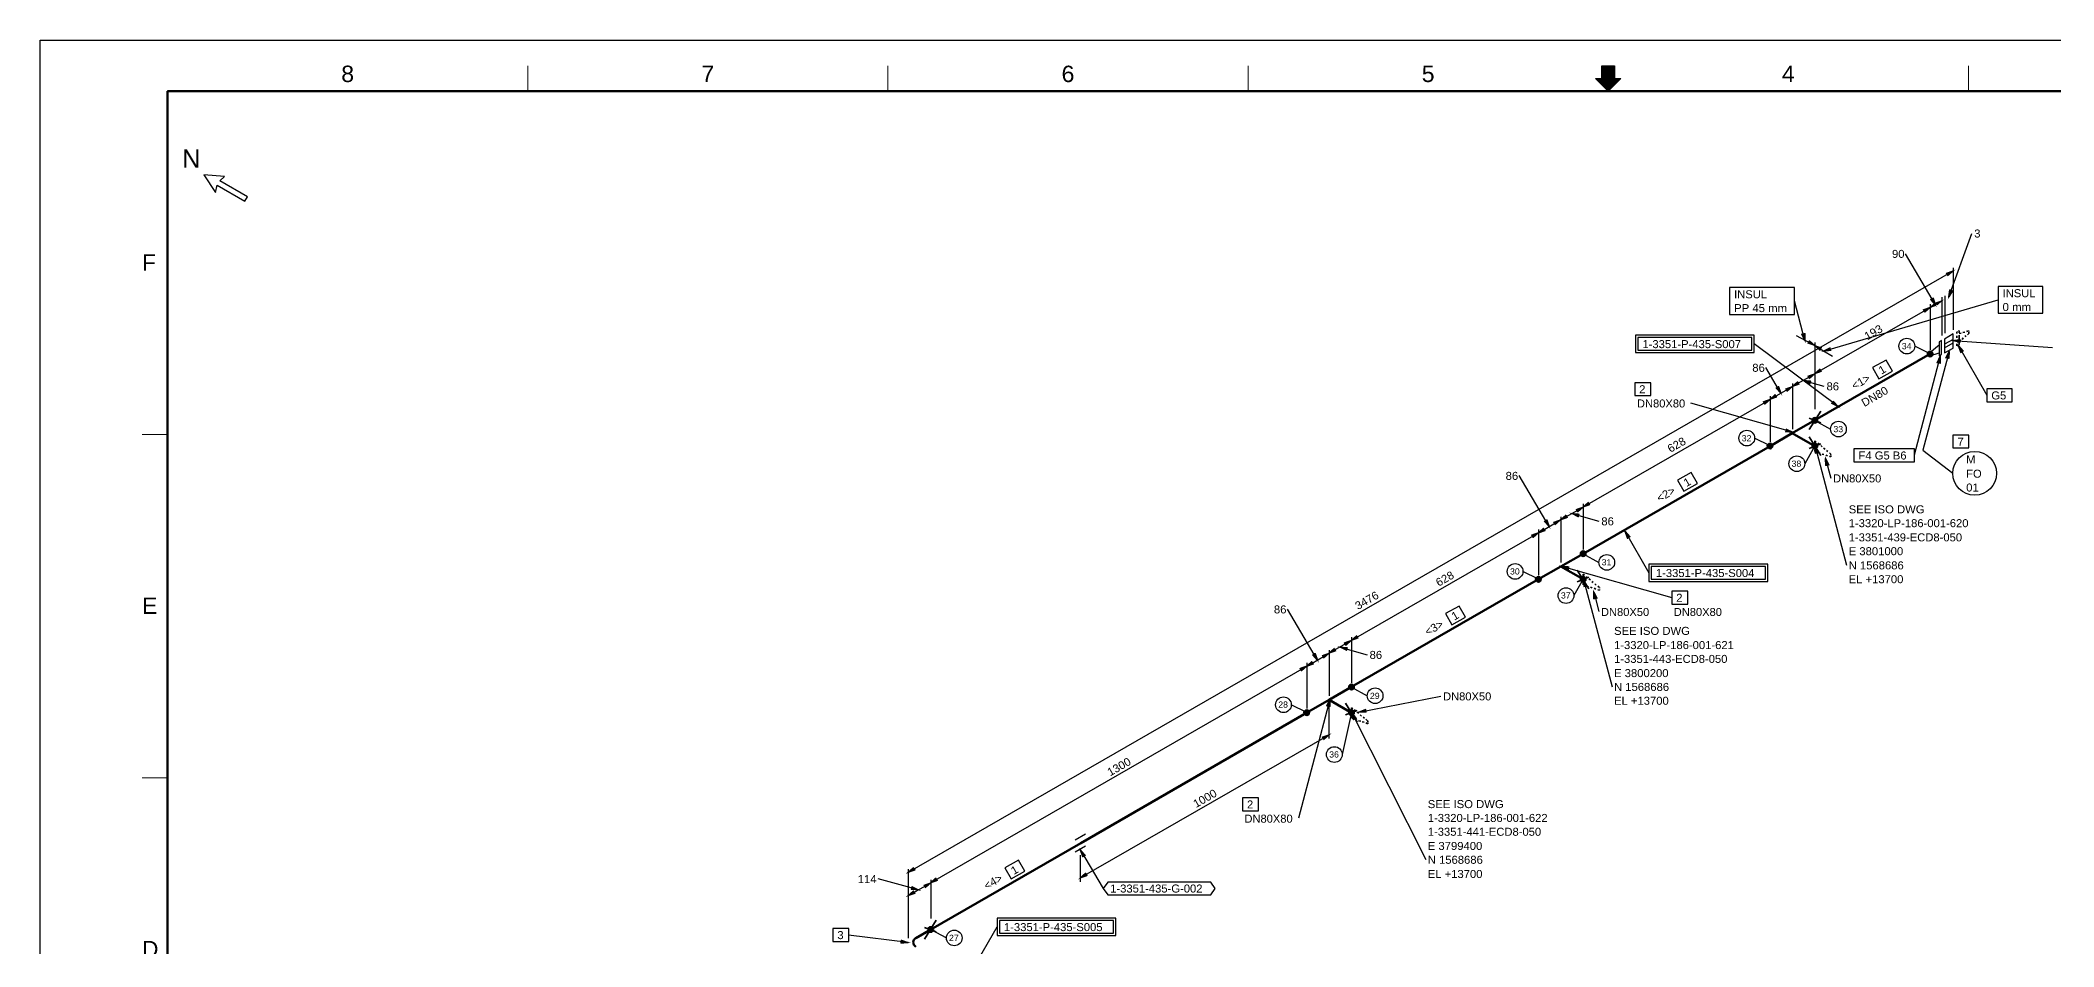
# Model space of a CAD drawing. Header units: inches. Extents: x 0 to 841, y 0 to 594.
# Drawn here: x 0 to 553, y 345 to 594 of the extents above; entities that cross this region are included whole.
import ezdxf
from ezdxf.enums import TextEntityAlignment as Align

# ---------------------------------------------------------------- set-up
doc = ezdxf.new("R2010")
doc.units = ezdxf.units.IN
doc.header["$MEASUREMENT"] = 0
for name, color, linetype in [('BG Border', 7, 'Continuous'), ('DIMLINES', 7, 'Continuous'), ('DIMTEXT', 7, 'Continuous'), ('FRAME', 7, 'Continuous'), ('ISOTEXT', 7, 'Continuous'), ('NOZZLES', 7, 'Continuous'), ('PIPE', 7, 'Continuous'), ('WELDS', 7, 'Continuous')]:
    doc.layers.add(name, color=color, linetype=linetype)
doc.styles.add('Arial', font='arial.ttf')

msp = doc.modelspace()

# ---------------------------------------------------------------- hatches: boundary and pattern name
at = {"layer": 'DIMLINES', "linetype": 'Continuous'}
for points in [[(524.36, 529.32), (525.8, 530.6), (523.96, 529.96)], [(518.04, 519.32), (519.48, 520.6), (517.64, 519.96)], [(520.6, 521.56), (519.48, 520.6), (520.84, 521.08)], [(519.64, 522.76), (520.92, 521.32), (520.28, 523.16)], [(521.48, 521.4), (522.6, 522.36), (521.24, 521.88)], [(524.92, 525.4), (524.6, 523.48), (525.64, 525.16)], [(484.2, 513.24), (485.08, 511.48), (485, 513.4)], [(485.96, 510.76), (487.8, 510.12), (486.36, 511.4)], [(489.56, 509.48), (487.72, 510.12), (489.16, 508.84)], [(491.96, 509.48), (490.2, 508.6), (492.12, 508.76)], [(477.16, 498.44), (478.44, 497), (477.8, 498.84)], [(480.2, 497.56), (481.64, 498.84), (479.8, 498.2)], [(483, 500.12), (481.56, 498.84), (483.4, 499.48)], [(486.6, 500.36), (484.68, 500.52), (486.44, 499.64)], [(486.36, 501.08), (487.8, 502.36), (485.96, 501.72)], [(489.16, 503.64), (487.72, 502.36), (489.56, 503)], [(474.04, 494.04), (475.48, 495.32), (473.64, 494.68)], [(476.84, 496.6), (475.4, 495.32), (477.24, 495.96)], [(422.68, 464.44), (424.12, 465.72), (422.28, 465.08)], [(425.48, 467), (424.04, 465.72), (425.88, 466.36)], [(413.16, 459.88), (411.72, 458.6), (413.56, 459.24)], [(413.48, 461.8), (414.76, 460.36), (414.12, 462.2)], [(416.44, 460.92), (417.88, 462.2), (416.04, 461.56)], [(419.32, 463.48), (417.88, 462.2), (419.72, 462.84)], [(422.92, 463.8), (421, 463.96), (422.76, 463.08)], [(410.36, 457.4), (411.8, 458.68), (409.96, 458.04)], [(355.64, 426.84), (354.2, 425.56), (356.04, 426.2)], [(359.24, 427.08), (357.32, 427.24), (359.08, 426.36)], [(358.92, 427.8), (360.36, 429.08), (358.52, 428.44)], [(361.8, 430.36), (360.36, 429.08), (362.2, 429.72)], [(346.68, 420.76), (348.12, 422.04), (346.28, 421.4)], [(349.48, 423.24), (348.04, 421.96), (349.88, 422.6)], [(349.8, 425.08), (351.08, 423.64), (350.44, 425.48)], [(352.84, 424.28), (354.28, 425.56), (352.44, 424.92)], [(352.84, 401.88), (354.28, 403.16), (352.44, 402.52)], [(239.96, 366.6), (238.52, 365.32), (240.36, 365.96)], [(239.96, 360.2), (238.52, 358.92), (240.36, 359.56)], [(239.48, 360.68), (241.4, 360.52), (239.64, 361.4)], [(243.32, 361.16), (244.76, 362.44), (242.92, 361.8)], [(246.12, 363.72), (244.68, 362.44), (246.52, 363.08)], [(287.32, 365.08), (285.88, 363.8), (287.72, 364.44)]]:
    msp.add_hatch(color=2, dxfattribs=at).paths.add_polyline_path(points)
at = {"layer": 'DIMLINES', "linetype": 'ByBlock'}
h = msp.add_hatch(dxfattribs=at)
h.set_pattern_fill('LINE', scale=25.4, style=0)
h.paths.add_polyline_path([(524.36, 529.32), (525.8, 530.6), (523.96, 529.96)])
h = msp.add_hatch(dxfattribs=at)
h.set_pattern_fill('LINE', scale=25.4, style=0)
h.paths.add_polyline_path([(518.04, 519.32), (519.48, 520.6), (517.64, 519.96)])
h = msp.add_hatch(dxfattribs=at)
h.set_pattern_fill('LINE', scale=25.4, style=0)
h.paths.add_polyline_path([(520.6, 521.56), (519.48, 520.6), (520.84, 521.08)])
h = msp.add_hatch(dxfattribs=at)
h.set_pattern_fill('LINE', scale=25.4, style=0)
h.paths.add_polyline_path([(519.64, 522.76), (520.92, 521.32), (520.28, 523.16)])
h = msp.add_hatch(dxfattribs=at)
h.set_pattern_fill('LINE', scale=25.4, style=0)
h.paths.add_polyline_path([(521.48, 521.4), (522.6, 522.36), (521.24, 521.88)])
h = msp.add_hatch(dxfattribs=at)
h.set_pattern_fill('LINE', scale=25.4, style=0)
h.paths.add_polyline_path([(524.92, 525.4), (524.6, 523.48), (525.64, 525.16)])
h = msp.add_hatch(dxfattribs=at)
h.set_pattern_fill('LINE', scale=25.4, style=0)
h.paths.add_polyline_path([(484.2, 513.24), (485.08, 511.48), (485, 513.4)])
h = msp.add_hatch(dxfattribs=at)
h.set_pattern_fill('LINE', scale=25.4, style=0)
h.paths.add_polyline_path([(485.96, 510.76), (487.8, 510.12), (486.36, 511.4)])
h = msp.add_hatch(dxfattribs=at)
h.set_pattern_fill('LINE', scale=25.4, style=0)
h.paths.add_polyline_path([(489.56, 509.48), (487.72, 510.12), (489.16, 508.84)])
h = msp.add_hatch(dxfattribs=at)
h.set_pattern_fill('LINE', scale=25.4, style=0)
h.paths.add_polyline_path([(491.96, 509.48), (490.2, 508.6), (492.12, 508.76)])
h = msp.add_hatch(dxfattribs=at)
h.set_pattern_fill('LINE', scale=25.4, style=0)
h.paths.add_polyline_path([(477.16, 498.44), (478.44, 497), (477.8, 498.84)])
h = msp.add_hatch(dxfattribs=at)
h.set_pattern_fill('LINE', scale=25.4, style=0)
h.paths.add_polyline_path([(480.2, 497.56), (481.64, 498.84), (479.8, 498.2)])
h = msp.add_hatch(dxfattribs=at)
h.set_pattern_fill('LINE', scale=25.4, style=0)
h.paths.add_polyline_path([(483, 500.12), (481.56, 498.84), (483.4, 499.48)])
h = msp.add_hatch(dxfattribs=at)
h.set_pattern_fill('LINE', scale=25.4, style=0)
h.paths.add_polyline_path([(486.6, 500.36), (484.68, 500.52), (486.44, 499.64)])
h = msp.add_hatch(dxfattribs=at)
h.set_pattern_fill('LINE', scale=25.4, style=0)
h.paths.add_polyline_path([(486.36, 501.08), (487.8, 502.36), (485.96, 501.72)])
h = msp.add_hatch(dxfattribs=at)
h.set_pattern_fill('LINE', scale=25.4, style=0)
h.paths.add_polyline_path([(489.16, 503.64), (487.72, 502.36), (489.56, 503)])
h = msp.add_hatch(dxfattribs=at)
h.set_pattern_fill('LINE', scale=25.4, style=0)
h.paths.add_polyline_path([(474.04, 494.04), (475.48, 495.32), (473.64, 494.68)])
h = msp.add_hatch(dxfattribs=at)
h.set_pattern_fill('LINE', scale=25.4, style=0)
h.paths.add_polyline_path([(476.84, 496.6), (475.4, 495.32), (477.24, 495.96)])
h = msp.add_hatch(dxfattribs=at)
h.set_pattern_fill('LINE', scale=25.4, style=0)
h.paths.add_polyline_path([(422.68, 464.44), (424.12, 465.72), (422.28, 465.08)])
h = msp.add_hatch(dxfattribs=at)
h.set_pattern_fill('LINE', scale=25.4, style=0)
h.paths.add_polyline_path([(425.48, 467), (424.04, 465.72), (425.88, 466.36)])
h = msp.add_hatch(dxfattribs=at)
h.set_pattern_fill('LINE', scale=25.4, style=0)
h.paths.add_polyline_path([(413.16, 459.88), (411.72, 458.6), (413.56, 459.24)])
h = msp.add_hatch(dxfattribs=at)
h.set_pattern_fill('LINE', scale=25.4, style=0)
h.paths.add_polyline_path([(413.48, 461.8), (414.76, 460.36), (414.12, 462.2)])
h = msp.add_hatch(dxfattribs=at)
h.set_pattern_fill('LINE', scale=25.4, style=0)
h.paths.add_polyline_path([(416.44, 460.92), (417.88, 462.2), (416.04, 461.56)])
h = msp.add_hatch(dxfattribs=at)
h.set_pattern_fill('LINE', scale=25.4, style=0)
h.paths.add_polyline_path([(419.32, 463.48), (417.88, 462.2), (419.72, 462.84)])
h = msp.add_hatch(dxfattribs=at)
h.set_pattern_fill('LINE', scale=25.4, style=0)
h.paths.add_polyline_path([(422.92, 463.8), (421, 463.96), (422.76, 463.08)])
h = msp.add_hatch(dxfattribs=at)
h.set_pattern_fill('LINE', scale=25.4, style=0)
h.paths.add_polyline_path([(410.36, 457.4), (411.8, 458.68), (409.96, 458.04)])
h = msp.add_hatch(dxfattribs=at)
h.set_pattern_fill('LINE', scale=25.4, style=0)
h.paths.add_polyline_path([(355.64, 426.84), (354.2, 425.56), (356.04, 426.2)])
h = msp.add_hatch(dxfattribs=at)
h.set_pattern_fill('LINE', scale=25.4, style=0)
h.paths.add_polyline_path([(359.24, 427.08), (357.32, 427.24), (359.08, 426.36)])
h = msp.add_hatch(dxfattribs=at)
h.set_pattern_fill('LINE', scale=25.4, style=0)
h.paths.add_polyline_path([(358.92, 427.8), (360.36, 429.08), (358.52, 428.44)])
h = msp.add_hatch(dxfattribs=at)
h.set_pattern_fill('LINE', scale=25.4, style=0)
h.paths.add_polyline_path([(361.8, 430.36), (360.36, 429.08), (362.2, 429.72)])
h = msp.add_hatch(dxfattribs=at)
h.set_pattern_fill('LINE', scale=25.4, style=0)
h.paths.add_polyline_path([(346.68, 420.76), (348.12, 422.04), (346.28, 421.4)])
h = msp.add_hatch(dxfattribs=at)
h.set_pattern_fill('LINE', scale=25.4, style=0)
h.paths.add_polyline_path([(349.48, 423.24), (348.04, 421.96), (349.88, 422.6)])
h = msp.add_hatch(dxfattribs=at)
h.set_pattern_fill('LINE', scale=25.4, style=0)
h.paths.add_polyline_path([(349.8, 425.08), (351.08, 423.64), (350.44, 425.48)])
h = msp.add_hatch(dxfattribs=at)
h.set_pattern_fill('LINE', scale=25.4, style=0)
h.paths.add_polyline_path([(352.84, 424.28), (354.28, 425.56), (352.44, 424.92)])
h = msp.add_hatch(dxfattribs=at)
h.set_pattern_fill('LINE', scale=25.4, style=0)
h.paths.add_polyline_path([(352.84, 401.88), (354.28, 403.16), (352.44, 402.52)])
h = msp.add_hatch(dxfattribs=at)
h.set_pattern_fill('LINE', scale=25.4, style=0)
h.paths.add_polyline_path([(239.96, 366.6), (238.52, 365.32), (240.36, 365.96)])
h = msp.add_hatch(dxfattribs=at)
h.set_pattern_fill('LINE', scale=25.4, style=0)
h.paths.add_polyline_path([(239.96, 360.2), (238.52, 358.92), (240.36, 359.56)])
h = msp.add_hatch(dxfattribs=at)
h.set_pattern_fill('LINE', scale=25.4, style=0)
h.paths.add_polyline_path([(239.48, 360.68), (241.4, 360.52), (239.64, 361.4)])
h = msp.add_hatch(dxfattribs=at)
h.set_pattern_fill('LINE', scale=25.4, style=0)
h.paths.add_polyline_path([(243.32, 361.16), (244.76, 362.44), (242.92, 361.8)])
h = msp.add_hatch(dxfattribs=at)
h.set_pattern_fill('LINE', scale=25.4, style=0)
h.paths.add_polyline_path([(246.12, 363.72), (244.68, 362.44), (246.52, 363.08)])
h = msp.add_hatch(dxfattribs=at)
h.set_pattern_fill('LINE', scale=25.4, style=0)
h.paths.add_polyline_path([(287.32, 365.08), (285.88, 363.8), (287.72, 364.44)])
at = {"layer": 'ISOTEXT', "linetype": 'Continuous'}
for points in [[(527.64, 511.72), (525.72, 511.48), (527.64, 511)], [(528.52, 508.6), (527.24, 510.04), (527.88, 508.2)], [(522.2, 505.24), (522.28, 507.16), (521.4, 505.4)], [(524.6, 506.6), (524.68, 508.52), (523.8, 506.76)], [(492.44, 494.2), (494.2, 493.32), (492.92, 494.76)], [(479.8, 486.44), (481.72, 486.28), (479.96, 487.16)], [(488.76, 480.68), (487.88, 482.44), (487.96, 480.52)], [(491.64, 477.32), (490.76, 479.08), (490.84, 477.16)], [(436.92, 457.56), (435.64, 459), (436.28, 457.16)], [(420.12, 449.32), (418.2, 449.48), (419.96, 448.6)], [(425.08, 444.04), (424.2, 445.8), (424.36, 443.88)], [(427.88, 440.68), (427, 442.44), (427.08, 440.52)], [(354.44, 410.92), (354.52, 412.84), (353.64, 411.08)], [(364.28, 410.12), (362.44, 409.4), (364.36, 409.4)], [(361.72, 407.64), (360.52, 409.16), (361, 407.32)], [(287.24, 370.04), (285.96, 371.48), (286.6, 369.64)], [(236.68, 345.88), (238.6, 346.04), (236.76, 346.68)]]:
    msp.add_hatch(color=2, dxfattribs=at).paths.add_polyline_path(points)
at = {"layer": 'ISOTEXT', "linetype": 'ByBlock'}
h = msp.add_hatch(dxfattribs=at)
h.set_pattern_fill('LINE', scale=25.4, style=0)
h.paths.add_polyline_path([(527.64, 511.72), (525.72, 511.48), (527.64, 511)])
h = msp.add_hatch(dxfattribs=at)
h.set_pattern_fill('LINE', scale=25.4, style=0)
h.paths.add_polyline_path([(528.52, 508.6), (527.24, 510.04), (527.88, 508.2)])
h = msp.add_hatch(dxfattribs=at)
h.set_pattern_fill('LINE', scale=25.4, style=0)
h.paths.add_polyline_path([(522.2, 505.24), (522.28, 507.16), (521.4, 505.4)])
h = msp.add_hatch(dxfattribs=at)
h.set_pattern_fill('LINE', scale=25.4, style=0)
h.paths.add_polyline_path([(524.6, 506.6), (524.68, 508.52), (523.8, 506.76)])
h = msp.add_hatch(dxfattribs=at)
h.set_pattern_fill('LINE', scale=25.4, style=0)
h.paths.add_polyline_path([(492.44, 494.2), (494.2, 493.32), (492.92, 494.76)])
h = msp.add_hatch(dxfattribs=at)
h.set_pattern_fill('LINE', scale=25.4, style=0)
h.paths.add_polyline_path([(479.8, 486.44), (481.72, 486.28), (479.96, 487.16)])
h = msp.add_hatch(dxfattribs=at)
h.set_pattern_fill('LINE', scale=25.4, style=0)
h.paths.add_polyline_path([(488.76, 480.68), (487.88, 482.44), (487.96, 480.52)])
h = msp.add_hatch(dxfattribs=at)
h.set_pattern_fill('LINE', scale=25.4, style=0)
h.paths.add_polyline_path([(491.64, 477.32), (490.76, 479.08), (490.84, 477.16)])
h = msp.add_hatch(dxfattribs=at)
h.set_pattern_fill('LINE', scale=25.4, style=0)
h.paths.add_polyline_path([(436.92, 457.56), (435.64, 459), (436.28, 457.16)])
h = msp.add_hatch(dxfattribs=at)
h.set_pattern_fill('LINE', scale=25.4, style=0)
h.paths.add_polyline_path([(420.12, 449.32), (418.2, 449.48), (419.96, 448.6)])
h = msp.add_hatch(dxfattribs=at)
h.set_pattern_fill('LINE', scale=25.4, style=0)
h.paths.add_polyline_path([(425.08, 444.04), (424.2, 445.8), (424.36, 443.88)])
h = msp.add_hatch(dxfattribs=at)
h.set_pattern_fill('LINE', scale=25.4, style=0)
h.paths.add_polyline_path([(427.88, 440.68), (427, 442.44), (427.08, 440.52)])
h = msp.add_hatch(dxfattribs=at)
h.set_pattern_fill('LINE', scale=25.4, style=0)
h.paths.add_polyline_path([(354.44, 410.92), (354.52, 412.84), (353.64, 411.08)])
h = msp.add_hatch(dxfattribs=at)
h.set_pattern_fill('LINE', scale=25.4, style=0)
h.paths.add_polyline_path([(364.28, 410.12), (362.44, 409.4), (364.36, 409.4)])
h = msp.add_hatch(dxfattribs=at)
h.set_pattern_fill('LINE', scale=25.4, style=0)
h.paths.add_polyline_path([(361.72, 407.64), (360.52, 409.16), (361, 407.32)])
h = msp.add_hatch(dxfattribs=at)
h.set_pattern_fill('LINE', scale=25.4, style=0)
h.paths.add_polyline_path([(287.24, 370.04), (285.96, 371.48), (286.6, 369.64)])
h = msp.add_hatch(dxfattribs=at)
h.set_pattern_fill('LINE', scale=25.4, style=0)
h.paths.add_polyline_path([(236.68, 345.88), (238.6, 346.04), (236.76, 346.68)])
at = {"layer": 'NOZZLES', "linetype": 'Continuous'}
h = msp.add_hatch(color=7, dxfattribs=at)
edge = h.paths.add_edge_path()
edge.add_arc((519.48, 507.8), 0.76, 0, 360)
at = {"layer": 'NOZZLES', "linetype": 'ByBlock'}
h = msp.add_hatch(dxfattribs=at)
h.set_pattern_fill('LINE', scale=25.4, style=0)
edge = h.paths.add_edge_path()
edge.add_arc((519.48, 507.8), 0.76, 0, 360)
at = {"layer": 'NOZZLES', "linetype": 'Continuous'}
h = msp.add_hatch(color=7, dxfattribs=at)
edge = h.paths.add_edge_path()
edge.add_arc((487.8, 489.56), 0.76, 0, 360)
at = {"layer": 'NOZZLES', "linetype": 'ByBlock'}
h = msp.add_hatch(dxfattribs=at)
h.set_pattern_fill('LINE', scale=25.4, style=0)
edge = h.paths.add_edge_path()
edge.add_arc((487.8, 489.56), 0.76, 0, 360)
at = {"layer": 'NOZZLES', "linetype": 'Continuous'}
h = msp.add_hatch(color=7, dxfattribs=at)
edge = h.paths.add_edge_path()
edge.add_arc((475.48, 482.52), 0.76, 0, 360)
at = {"layer": 'NOZZLES', "linetype": 'ByBlock'}
h = msp.add_hatch(dxfattribs=at)
h.set_pattern_fill('LINE', scale=25.4, style=0)
edge = h.paths.add_edge_path()
edge.add_arc((475.48, 482.52), 0.76, 0, 360)
at = {"layer": 'NOZZLES', "linetype": 'Continuous'}
h = msp.add_hatch(color=7, dxfattribs=at)
edge = h.paths.add_edge_path()
edge.add_arc((487.8, 482.52), 0.76, 0, 360)
at = {"layer": 'NOZZLES', "linetype": 'ByBlock'}
h = msp.add_hatch(dxfattribs=at)
h.set_pattern_fill('LINE', scale=25.4, style=0)
edge = h.paths.add_edge_path()
edge.add_arc((487.8, 482.52), 0.76, 0, 360)
at = {"layer": 'NOZZLES', "linetype": 'Continuous'}
h = msp.add_hatch(color=7, dxfattribs=at)
edge = h.paths.add_edge_path()
edge.add_arc((424.12, 452.92), 0.76, 0, 360)
at = {"layer": 'NOZZLES', "linetype": 'ByBlock'}
h = msp.add_hatch(dxfattribs=at)
h.set_pattern_fill('LINE', scale=25.4, style=0)
edge = h.paths.add_edge_path()
edge.add_arc((424.12, 452.92), 0.76, 0, 360)
at = {"layer": 'NOZZLES', "linetype": 'Continuous'}
h = msp.add_hatch(color=7, dxfattribs=at)
edge = h.paths.add_edge_path()
edge.add_arc((411.8, 445.88), 0.76, 0, 360)
at = {"layer": 'NOZZLES', "linetype": 'ByBlock'}
h = msp.add_hatch(dxfattribs=at)
h.set_pattern_fill('LINE', scale=25.4, style=0)
edge = h.paths.add_edge_path()
edge.add_arc((411.8, 445.88), 0.76, 0, 360)
at = {"layer": 'NOZZLES', "linetype": 'Continuous'}
h = msp.add_hatch(color=7, dxfattribs=at)
edge = h.paths.add_edge_path()
edge.add_arc((424.12, 445.88), 0.76, 0, 360)
at = {"layer": 'NOZZLES', "linetype": 'ByBlock'}
h = msp.add_hatch(dxfattribs=at)
h.set_pattern_fill('LINE', scale=25.4, style=0)
edge = h.paths.add_edge_path()
edge.add_arc((424.12, 445.88), 0.76, 0, 360)
at = {"layer": 'NOZZLES', "linetype": 'Continuous'}
h = msp.add_hatch(color=7, dxfattribs=at)
edge = h.paths.add_edge_path()
edge.add_arc((360.44, 416.28), 0.76, 0, 360)
at = {"layer": 'NOZZLES', "linetype": 'ByBlock'}
h = msp.add_hatch(dxfattribs=at)
h.set_pattern_fill('LINE', scale=25.4, style=0)
edge = h.paths.add_edge_path()
edge.add_arc((360.44, 416.28), 0.76, 0, 360)
at = {"layer": 'NOZZLES', "linetype": 'Continuous'}
h = msp.add_hatch(color=7, dxfattribs=at)
edge = h.paths.add_edge_path()
edge.add_arc((348.12, 409.24), 0.76, 0, 360)
at = {"layer": 'NOZZLES', "linetype": 'ByBlock'}
h = msp.add_hatch(dxfattribs=at)
h.set_pattern_fill('LINE', scale=25.4, style=0)
edge = h.paths.add_edge_path()
edge.add_arc((348.12, 409.24), 0.76, 0, 360)
at = {"layer": 'NOZZLES', "linetype": 'Continuous'}
h = msp.add_hatch(color=7, dxfattribs=at)
edge = h.paths.add_edge_path()
edge.add_arc((360.44, 409.24), 0.76, 0, 360)
at = {"layer": 'NOZZLES', "linetype": 'ByBlock'}
h = msp.add_hatch(dxfattribs=at)
h.set_pattern_fill('LINE', scale=25.4, style=0)
edge = h.paths.add_edge_path()
edge.add_arc((360.44, 409.24), 0.76, 0, 360)
at = {"layer": 'NOZZLES', "linetype": 'Continuous'}
h = msp.add_hatch(color=7, dxfattribs=at)
edge = h.paths.add_edge_path()
edge.add_arc((244.76, 349.64), 0.76, 0, 360)
at = {"layer": 'NOZZLES', "linetype": 'ByBlock'}
h = msp.add_hatch(dxfattribs=at)
h.set_pattern_fill('LINE', scale=25.4, style=0)
edge = h.paths.add_edge_path()
edge.add_arc((244.76, 349.64), 0.76, 0, 360)

# ---------------------------------------------------------------- linework, layer by layer
at = {"layer": 'BG Border', "color": 7, "linetype": 'Continuous', "lineweight": 25}
for p, q in [((0, 594), (841, 594)), ((0, 0), (0, 594)), ((429.25, 587.02), (432.75, 587.02)), ((429.25, 583.5), (429.25, 587.02)), ((432.75, 587.02), (432.75, 583.5)), ((431, 580), (427.5, 583.5)), ((427.5, 583.5), (429.25, 583.5)), ((434.5, 583.5), (431, 580)), ((432.75, 583.5), (434.5, 583.5))]:
    msp.add_line(p, q, dxfattribs=at)
at = {"layer": 'BG Border', "color": 7, "linetype": 'Continuous', "lineweight": 13}
for p, q in [((134, 580), (134, 587.02)), ((233, 580), (233, 587.02)), ((332, 580), (332, 587.02)), ((429.4, 581.6), (429.4, 587.02)), ((429.6, 581.4), (429.6, 587.02)), ((429.8, 581.2), (429.8, 587.02)), ((430, 581), (430, 587.02)), ((430.2, 580.8), (430.2, 587.02)), ((430.4, 580.6), (430.4, 587.02)), ((430.6, 580.4), (430.6, 587.02)), ((430.8, 580.2), (430.8, 587.02)), ((431, 580), (431, 587.02)), ((431.2, 580.2), (431.2, 587.02)), ((431.4, 580.4), (431.4, 587.02)), ((431.6, 580.6), (431.6, 587.02)), ((431.8, 580.8), (431.8, 587.02)), ((432, 581), (432, 587.02)), ((432.2, 581.2), (432.2, 587.02)), ((432.4, 581.4), (432.4, 587.02)), ((432.6, 581.6), (432.6, 587.02)), ((530, 580), (530, 587.02)), ((427.6, 583.4), (427.6, 583.5)), ((427.8, 583.2), (427.8, 583.5)), ((428, 583), (428, 583.5)), ((428.2, 582.8), (428.2, 583.5)), ((428.4, 582.6), (428.4, 583.5)), ((428.6, 582.4), (428.6, 583.5)), ((428.8, 582.2), (428.8, 583.5)), ((429, 582), (429, 583.5)), ((429.2, 581.8), (429.2, 583.5)), ((432.8, 581.8), (432.8, 583.5)), ((433, 582), (433, 583.5)), ((433.2, 582.2), (433.2, 583.5)), ((433.4, 582.4), (433.4, 583.5)), ((433.6, 582.6), (433.6, 583.5)), ((433.8, 582.8), (433.8, 583.5)), ((434, 583), (434, 583.5)), ((434.2, 583.2), (434.2, 583.5)), ((434.4, 583.4), (434.4, 583.5)), ((27.98, 485.67), (35, 485.67)), ((27.98, 391.33), (35, 391.33))]:
    msp.add_line(p, q, dxfattribs=at)
at = {"layer": 'BG Border', "color": 3, "linetype": 'Continuous', "lineweight": 120}
for p, q in [((35, 580), (827, 580)), ((35, 14), (35, 580))]:
    msp.add_line(p, q, dxfattribs=at)
msp.add_lwpolyline([(827, 580), (35, 580), (35, 14), (827, 14)], close=True, dxfattribs=at)
at = {"layer": 'DIMLINES', "color": 2, "linetype": 'Continuous', "lineweight": 30}
for p, q in [((524.6, 523.48), (530.92, 540.92)), ((520.92, 521.32), (512.68, 535.32)), ((525.8, 531.48), (525.8, 514.44)), ((238.52, 365.32), (525.8, 530.6)), ((482.2, 526.04), (464.36, 526.04)), ((464.36, 526.04), (464.36, 518.68)), ((482.2, 518.68), (482.2, 526.04)), ((523.96, 529.96), (525.8, 530.6)), ((524.36, 529.32), (523.96, 529.96)), ((525.8, 530.6), (524.36, 529.32)), ((550.44, 526.36), (538.2, 526.36)), ((538.2, 526.36), (538.2, 519)), ((550.44, 519), (550.44, 526.36)), ((485.08, 511.48), (482.2, 522.36)), ((487.72, 502.36), (519.48, 520.6)), ((490.2, 508.6), (538.2, 522.68)), ((517.64, 519.96), (519.48, 520.6)), ((519.48, 520.6), (518.04, 519.32)), ((519.48, 520.6), (522.6, 522.36)), ((519.48, 520.6), (520.6, 521.56)), ((519.48, 521.48), (519.48, 508.92)), ((520.84, 521.08), (519.48, 520.6)), ((519.64, 522.76), (520.28, 523.16)), ((520.92, 521.32), (519.64, 522.76)), ((520.28, 523.16), (520.92, 521.32)), ((520.6, 521.56), (520.84, 521.08)), ((521.24, 521.88), (522.6, 522.36)), ((521.48, 521.4), (521.24, 521.88)), ((522.6, 522.36), (521.48, 521.4)), ((522.68, 523.4), (522.68, 512.84)), ((523.56, 523.8), (523.56, 513.48)), ((524.6, 523.48), (524.92, 525.4)), ((525.64, 525.16), (524.6, 523.48)), ((524.92, 525.4), (525.64, 525.16)), ((464.36, 518.68), (482.2, 518.68)), ((518.04, 519.32), (517.64, 519.96)), ((538.2, 519), (550.44, 519)), ((482.68, 512.84), (487.8, 510.12)), ((484.2, 513.24), (485, 513.4)), ((485.08, 511.48), (484.2, 513.24)), ((485, 513.4), (485.08, 511.48)), ((485.96, 510.76), (486.36, 511.4)), ((487.8, 510.12), (485.96, 510.76)), ((486.36, 511.4), (487.8, 510.12)), ((487.72, 510.12), (489.56, 509.48)), ((489.16, 508.84), (487.72, 510.12)), ((487.72, 510.12), (492.68, 507.24)), ((487.8, 510.92), (487.8, 492.6)), ((489.56, 509.48), (489.16, 508.84)), ((490.2, 508.6), (491.96, 509.48)), ((491.96, 509.48), (492.12, 508.76)), ((478.44, 497), (474.28, 504.04)), ((492.12, 508.76), (490.2, 508.6)), ((475.4, 495.32), (481.64, 498.84)), ((477.16, 498.44), (477.8, 498.84)), ((478.44, 497), (477.16, 498.44)), ((477.8, 498.84), (478.44, 497)), ((479.8, 498.2), (481.64, 498.84)), ((480.2, 497.56), (479.8, 498.2)), ((481.64, 498.84), (480.2, 497.56)), ((481.56, 498.84), (487.8, 502.36)), ((481.56, 498.84), (483, 500.12)), ((483.4, 499.48), (481.56, 498.84)), ((481.64, 499.72), (481.64, 487.16)), ((483, 500.12), (483.4, 499.48)), ((484.68, 500.52), (486.6, 500.36)), ((486.44, 499.64), (484.68, 500.52)), ((484.68, 500.52), (490.28, 498.92)), ((485.96, 501.72), (487.8, 502.36)), ((486.36, 501.08), (485.96, 501.72)), ((487.8, 502.36), (486.36, 501.08)), ((486.6, 500.36), (486.44, 499.64)), ((487.72, 502.36), (489.16, 503.64)), ((489.56, 503), (487.72, 502.36)), ((489.16, 503.64), (489.56, 503)), ((424.04, 465.72), (475.48, 495.32)), ((473.64, 494.68), (475.48, 495.32)), ((474.04, 494.04), (473.64, 494.68)), ((475.48, 495.32), (474.04, 494.04)), ((475.4, 495.32), (476.84, 496.6)), ((477.24, 495.96), (475.4, 495.32)), ((475.48, 496.2), (475.48, 483.64)), ((476.84, 496.6), (477.24, 495.96)), ((414.76, 460.36), (406.52, 474.36)), ((417.88, 462.2), (424.12, 465.72)), ((422.28, 465.08), (424.12, 465.72)), ((422.68, 464.44), (422.28, 465.08)), ((424.12, 465.72), (422.68, 464.44)), ((424.04, 465.72), (425.48, 467)), ((425.88, 466.36), (424.04, 465.72)), ((424.12, 466.6), (424.12, 454.04)), ((425.48, 467), (425.88, 466.36)), ((411.72, 458.6), (417.88, 462.2)), ((411.72, 458.6), (413.16, 459.88)), ((411.8, 459.56), (411.8, 447)), ((413.16, 459.88), (413.56, 459.24)), ((413.48, 461.8), (414.12, 462.2)), ((414.76, 460.36), (413.48, 461.8)), ((414.12, 462.2), (414.76, 460.36)), ((416.04, 461.56), (417.88, 462.2)), ((416.44, 460.92), (416.04, 461.56)), ((417.88, 462.2), (416.44, 460.92)), ((417.88, 462.2), (419.32, 463.48)), ((419.72, 462.84), (417.88, 462.2)), ((417.96, 463.08), (417.96, 450.52)), ((419.32, 463.48), (419.72, 462.84)), ((421, 463.96), (422.92, 463.8)), ((422.76, 463.08), (421, 463.96)), ((421, 463.96), (428.44, 461.88)), ((422.92, 463.8), (422.76, 463.08)), ((360.36, 429.08), (411.8, 458.68)), ((409.96, 458.04), (411.8, 458.68)), ((410.36, 457.4), (409.96, 458.04)), ((411.8, 458.68), (410.36, 457.4)), ((413.56, 459.24), (411.72, 458.6)), ((351.08, 423.64), (342.84, 437.64)), ((354.2, 425.56), (360.36, 429.08)), ((354.2, 425.56), (355.64, 426.84)), ((356.04, 426.2), (354.2, 425.56)), ((354.28, 426.44), (354.28, 413.88)), ((355.64, 426.84), (356.04, 426.2)), ((357.32, 427.24), (359.24, 427.08)), ((359.08, 426.36), (357.32, 427.24)), ((357.32, 427.24), (364.76, 425.16)), ((358.52, 428.44), (360.36, 429.08)), ((358.92, 427.8), (358.52, 428.44)), ((360.36, 429.08), (358.92, 427.8)), ((359.24, 427.08), (359.08, 426.36)), ((360.36, 429.08), (361.8, 430.36)), ((362.2, 429.72), (360.36, 429.08)), ((360.44, 429.96), (360.44, 417.4)), ((361.8, 430.36), (362.2, 429.72)), ((244.68, 362.44), (348.12, 422.04)), ((346.28, 421.4), (348.12, 422.04)), ((346.68, 420.76), (346.28, 421.4)), ((348.12, 422.04), (346.68, 420.76)), ((348.04, 421.96), (354.28, 425.56)), ((348.04, 421.96), (349.48, 423.24)), ((349.88, 422.6), (348.04, 421.96)), ((348.12, 422.92), (348.12, 410.36)), ((349.48, 423.24), (349.88, 422.6)), ((349.8, 425.08), (350.44, 425.48)), ((351.08, 423.64), (349.8, 425.08)), ((350.44, 425.48), (351.08, 423.64)), ((352.44, 424.92), (354.28, 425.56)), ((352.84, 424.28), (352.44, 424.92)), ((354.28, 425.56), (352.84, 424.28)), ((354.28, 402.12), (354.28, 411.48)), ((285.88, 363.8), (354.28, 403.16)), ((352.44, 402.52), (354.28, 403.16)), ((352.84, 401.88), (352.44, 402.52)), ((354.28, 403.16), (352.84, 401.88)), ((238.52, 365.32), (239.96, 366.6)), ((240.36, 365.96), (238.52, 365.32)), ((238.6, 366.2), (238.6, 347.24)), ((239.96, 366.6), (240.36, 365.96)), ((285.96, 362.76), (285.96, 370.04)), ((241.4, 360.52), (230.28, 363.56)), ((238.52, 358.92), (244.76, 362.44)), ((238.52, 358.92), (239.96, 360.2)), ((239.48, 360.68), (239.64, 361.4)), ((241.4, 360.52), (239.48, 360.68)), ((239.64, 361.4), (241.4, 360.52)), ((239.96, 360.2), (240.36, 359.56)), ((242.92, 361.8), (244.76, 362.44)), ((243.32, 361.16), (242.92, 361.8)), ((244.76, 362.44), (243.32, 361.16)), ((244.68, 362.44), (246.12, 363.72)), ((246.52, 363.08), (244.68, 362.44)), ((244.76, 363.32), (244.76, 352.68)), ((246.12, 363.72), (246.52, 363.08)), ((285.88, 363.8), (287.32, 365.08)), ((287.72, 364.44), (285.88, 363.8)), ((287.32, 365.08), (287.72, 364.44)), ((240.36, 359.56), (238.52, 358.92))]:
    msp.add_line(p, q, dxfattribs=at)
at = {"layer": 'DIMLINES', "color": 2, "linetype": 'Continuous', "lineweight": 30, "const_width": 0.3}
for points in [[(524.36, 529.32), (525.8, 530.6), (523.96, 529.96)], [(518.04, 519.32), (519.48, 520.6), (517.64, 519.96)], [(520.6, 521.56), (519.48, 520.6), (520.84, 521.08)], [(519.64, 522.76), (520.92, 521.32), (520.28, 523.16)], [(521.48, 521.4), (522.6, 522.36), (521.24, 521.88)], [(524.92, 525.4), (524.6, 523.48), (525.64, 525.16)], [(484.2, 513.24), (485.08, 511.48), (485, 513.4)], [(485.96, 510.76), (487.8, 510.12), (486.36, 511.4)], [(489.56, 509.48), (487.72, 510.12), (489.16, 508.84)], [(491.96, 509.48), (490.2, 508.6), (492.12, 508.76)], [(489.16, 503.64), (487.72, 502.36), (489.56, 503)], [(477.16, 498.44), (478.44, 497), (477.8, 498.84)], [(480.2, 497.56), (481.64, 498.84), (479.8, 498.2)], [(483, 500.12), (481.56, 498.84), (483.4, 499.48)], [(486.6, 500.36), (484.68, 500.52), (486.44, 499.64)], [(486.36, 501.08), (487.8, 502.36), (485.96, 501.72)], [(474.04, 494.04), (475.48, 495.32), (473.64, 494.68)], [(476.84, 496.6), (475.4, 495.32), (477.24, 495.96)], [(422.68, 464.44), (424.12, 465.72), (422.28, 465.08)], [(425.48, 467), (424.04, 465.72), (425.88, 466.36)], [(413.16, 459.88), (411.72, 458.6), (413.56, 459.24)], [(413.48, 461.8), (414.76, 460.36), (414.12, 462.2)], [(416.44, 460.92), (417.88, 462.2), (416.04, 461.56)], [(419.32, 463.48), (417.88, 462.2), (419.72, 462.84)], [(422.92, 463.8), (421, 463.96), (422.76, 463.08)], [(410.36, 457.4), (411.8, 458.68), (409.96, 458.04)], [(355.64, 426.84), (354.2, 425.56), (356.04, 426.2)], [(359.24, 427.08), (357.32, 427.24), (359.08, 426.36)], [(358.92, 427.8), (360.36, 429.08), (358.52, 428.44)], [(361.8, 430.36), (360.36, 429.08), (362.2, 429.72)], [(346.68, 420.76), (348.12, 422.04), (346.28, 421.4)], [(349.48, 423.24), (348.04, 421.96), (349.88, 422.6)], [(349.8, 425.08), (351.08, 423.64), (350.44, 425.48)], [(352.84, 424.28), (354.28, 425.56), (352.44, 424.92)], [(352.84, 401.88), (354.28, 403.16), (352.44, 402.52)], [(239.96, 366.6), (238.52, 365.32), (240.36, 365.96)], [(287.32, 365.08), (285.88, 363.8), (287.72, 364.44)], [(239.96, 360.2), (238.52, 358.92), (240.36, 359.56)], [(239.48, 360.68), (241.4, 360.52), (239.64, 361.4)], [(243.32, 361.16), (244.76, 362.44), (242.92, 361.8)], [(246.12, 363.72), (244.68, 362.44), (246.52, 363.08)]]:
    msp.add_lwpolyline(points, close=True, dxfattribs=at)
at = {"layer": 'FRAME', "color": 2, "linetype": 'Continuous', "lineweight": 30}
for p, q in [((45, 557), (48.2, 552.2)), ((50.6, 556.6), (45, 557)), ((48.2, 552.2), (48.6, 554.2)), ((48.6, 554.2), (56.2, 549.8)), ((49.4, 555.4), (50.6, 556.6)), ((57, 551), (49.4, 555.4)), ((56.2, 549.8), (57, 551))]:
    msp.add_line(p, q, dxfattribs=at)
at = {"layer": 'ISOTEXT', "color": 2, "linetype": 'Continuous', "lineweight": 30}
for p, q in [((471.16, 513), (438.52, 513)), ((438.52, 513), (438.52, 508.2)), ((470.52, 512.36), (439.16, 512.36)), ((439.16, 512.36), (439.16, 508.84)), ((470.52, 508.84), (470.52, 512.36)), ((471.16, 508.2), (471.16, 513)), ((494.2, 493.32), (471.16, 510.6)), ((519.48, 507.8), (515.24, 509.96)), ((525.72, 511.48), (527.64, 511.72)), ((525.72, 511.48), (553.08, 509.56)), ((527.64, 511), (525.72, 511.48)), ((527.24, 510.04), (535.08, 496.44)), ((527.24, 510.04), (528.52, 508.6)), ((527.88, 508.2), (527.24, 510.04)), ((527.64, 511.72), (527.64, 511)), ((438.52, 508.2), (471.16, 508.2)), ((439.16, 508.84), (470.52, 508.84)), ((507.4, 506.12), (503.64, 504.04)), ((503.64, 504.04), (505.4, 501)), ((509.16, 503.08), (507.4, 506.12)), ((522.28, 507.16), (515.08, 479.96)), ((524.68, 508.52), (517.48, 481.32)), ((521.4, 505.4), (522.28, 507.16)), ((522.2, 505.24), (521.4, 505.4)), ((522.28, 507.16), (522.2, 505.24)), ((523.8, 506.76), (524.68, 508.52)), ((524.6, 506.6), (523.8, 506.76)), ((524.68, 508.52), (524.6, 506.6)), ((528.52, 508.6), (527.88, 508.2)), ((442.68, 499.88), (438.28, 499.88)), ((438.28, 499.88), (438.28, 496.36)), ((442.68, 496.36), (442.68, 499.88)), ((505.4, 501), (509.16, 503.08)), ((542.04, 498.2), (535.08, 498.2)), ((535.08, 498.2), (535.08, 494.68)), ((542.04, 494.68), (542.04, 498.2)), ((438.28, 496.36), (442.68, 496.36)), ((481.72, 486.28), (453.72, 494.28)), ((492.44, 494.2), (492.92, 494.76)), ((494.2, 493.32), (492.44, 494.2)), ((492.92, 494.76), (494.2, 493.32)), ((535.08, 494.68), (542.04, 494.68)), ((479.8, 486.44), (479.96, 487.16)), ((479.96, 487.16), (481.72, 486.28)), ((487.8, 489.56), (492.12, 487.16)), ((475.48, 482.52), (471.24, 484.68)), ((481.72, 486.28), (479.8, 486.44)), ((487.8, 482.52), (485, 477.64)), ((487.88, 482.44), (496.52, 449.8)), ((487.88, 482.44), (488.76, 480.68)), ((487.96, 480.52), (487.88, 482.44)), ((515.16, 481.72), (498.52, 481.72)), ((498.52, 481.72), (498.52, 478.2)), ((515.16, 478.2), (515.16, 481.72)), ((530.12, 485.48), (525.72, 485.48)), ((525.72, 485.48), (525.72, 481.96)), ((525.72, 481.96), (530.12, 481.96)), ((530.12, 481.96), (530.12, 485.48)), ((488.76, 480.68), (487.96, 480.52)), ((490.76, 479.08), (492.2, 473.64)), ((490.76, 479.08), (491.64, 477.32)), ((490.84, 477.16), (490.76, 479.08)), ((491.64, 477.32), (490.84, 477.16)), ((498.52, 478.2), (515.16, 478.2)), ((517.48, 481.32), (525.72, 475)), ((453.8, 475.24), (450.04, 473.16)), ((450.04, 473.16), (451.8, 470.12)), ((451.8, 470.12), (455.56, 472.2)), ((455.56, 472.2), (453.8, 475.24)), ((435.64, 459), (442.2, 447.64)), ((435.64, 459), (436.92, 457.56)), ((436.28, 457.16), (435.64, 459)), ((436.92, 457.56), (436.28, 457.16)), ((418.2, 449.48), (448.44, 440.84)), ((418.2, 449.48), (420.12, 449.32)), ((419.96, 448.6), (418.2, 449.48)), ((420.12, 449.32), (419.96, 448.6)), ((424.12, 452.92), (428.44, 450.52)), ((474.84, 450.04), (442.2, 450.04)), ((442.2, 450.04), (442.2, 445.24)), ((474.2, 449.4), (442.84, 449.4)), ((442.84, 449.4), (442.84, 445.88)), ((474.2, 445.88), (474.2, 449.4)), ((474.84, 445.24), (474.84, 450.04)), ((411.8, 445.88), (407.56, 448.04)), ((424.12, 445.88), (421.56, 441.4)), ((424.2, 445.8), (432.04, 416.36)), ((424.2, 445.8), (425.08, 444.04)), ((424.36, 443.88), (424.2, 445.8)), ((425.08, 444.04), (424.36, 443.88)), ((442.2, 445.24), (474.84, 445.24)), ((442.84, 445.88), (474.2, 445.88)), ((390.04, 438.52), (386.28, 436.44)), ((391.8, 435.48), (390.04, 438.52)), ((427, 442.44), (428.44, 437)), ((427, 442.44), (427.88, 440.68)), ((427.08, 440.52), (427, 442.44)), ((427.88, 440.68), (427.08, 440.52)), ((452.84, 442.6), (448.44, 442.6)), ((448.44, 442.6), (448.44, 439.08)), ((448.44, 439.08), (452.84, 439.08)), ((452.84, 439.08), (452.84, 442.6)), ((386.28, 436.44), (388.04, 433.4)), ((388.04, 433.4), (391.8, 435.48)), ((360.44, 416.28), (364.76, 413.88)), ((348.12, 409.24), (343.88, 411.4)), ((354.52, 412.84), (345.88, 380.2)), ((353.64, 411.08), (354.52, 412.84)), ((354.44, 410.92), (353.64, 411.08)), ((354.52, 412.84), (354.44, 410.92)), ((362.44, 409.4), (385, 413.72)), ((362.44, 409.4), (364.28, 410.12)), ((364.28, 410.12), (364.36, 409.4)), ((360.44, 409.24), (357.88, 397.72)), ((360.52, 409.16), (380.84, 368.84)), ((360.52, 409.16), (361.72, 407.64)), ((361, 407.32), (360.52, 409.16)), ((361.72, 407.64), (361, 407.32)), ((364.36, 409.4), (362.44, 409.4)), ((334.84, 385.8), (330.44, 385.8)), ((330.44, 385.8), (330.44, 382.28)), ((330.44, 382.28), (334.84, 382.28)), ((334.84, 382.28), (334.84, 385.8)), ((285.96, 371.48), (292.2, 360.92)), ((285.96, 371.48), (287.24, 370.04)), ((286.6, 369.64), (285.96, 371.48)), ((268.92, 368.68), (265.16, 366.6)), ((265.16, 366.6), (266.92, 363.56)), ((266.92, 363.56), (270.68, 365.64)), ((270.68, 365.64), (268.92, 368.68)), ((287.24, 370.04), (286.6, 369.64)), ((293.48, 362.68), (292.2, 360.92)), ((292.2, 360.92), (293.48, 359.16)), ((321.72, 362.68), (293.48, 362.68)), ((323, 360.92), (321.72, 362.68)), ((321.72, 359.16), (323, 360.92)), ((293.48, 359.16), (321.72, 359.16)), ((222.28, 349.88), (217.88, 349.88)), ((217.88, 349.88), (217.88, 346.36)), ((222.28, 346.36), (222.28, 349.88)), ((244.76, 349.64), (249.08, 347.32)), ((255.16, 336.76), (263, 350.36)), ((295.64, 352.76), (263, 352.76)), ((263, 352.76), (263, 347.96)), ((295, 352.12), (263.64, 352.12)), ((263.64, 352.12), (263.64, 348.6)), ((295, 348.6), (295, 352.12)), ((295.64, 347.96), (295.64, 352.76)), ((217.88, 346.36), (222.28, 346.36)), ((238.6, 346.04), (222.2, 348.12)), ((236.68, 345.88), (236.76, 346.68)), ((238.6, 346.04), (236.68, 345.88)), ((236.76, 346.68), (238.6, 346.04)), ((263, 347.96), (295.64, 347.96)), ((263.64, 348.6), (295, 348.6))]:
    msp.add_line(p, q, dxfattribs=at)
at = {"layer": 'ISOTEXT', "color": 2, "linetype": 'Continuous', "lineweight": 30, "const_width": 0.3}
for points in [[(524.6, 506.6), (524.68, 508.52), (523.8, 506.76)], [(527.64, 511.72), (525.72, 511.48), (527.64, 511)], [(528.52, 508.6), (527.24, 510.04), (527.88, 508.2)], [(522.2, 505.24), (522.28, 507.16), (521.4, 505.4)], [(492.44, 494.2), (494.2, 493.32), (492.92, 494.76)], [(479.8, 486.44), (481.72, 486.28), (479.96, 487.16)], [(488.76, 480.68), (487.88, 482.44), (487.96, 480.52)], [(491.64, 477.32), (490.76, 479.08), (490.84, 477.16)], [(436.92, 457.56), (435.64, 459), (436.28, 457.16)], [(420.12, 449.32), (418.2, 449.48), (419.96, 448.6)], [(425.08, 444.04), (424.2, 445.8), (424.36, 443.88)], [(427.88, 440.68), (427, 442.44), (427.08, 440.52)], [(354.44, 410.92), (354.52, 412.84), (353.64, 411.08)], [(361.72, 407.64), (360.52, 409.16), (361, 407.32)], [(364.28, 410.12), (362.44, 409.4), (364.36, 409.4)], [(287.24, 370.04), (285.96, 371.48), (286.6, 369.64)], [(236.68, 345.88), (238.6, 346.04), (236.76, 346.68)]]:
    msp.add_lwpolyline(points, close=True, dxfattribs=at)
at = {"layer": 'ISOTEXT', "color": 2, "linetype": 'Continuous', "lineweight": 30}
for centre, radius in [((513.08, 509.96), 2.16), ((494.28, 487.16), 2.16), ((469.08, 484.68), 2.16), ((482.84, 477.64), 2.16), ((531.72, 475), 6), ((405.4, 448.04), 2.16), ((430.6, 450.52), 2.16), ((419.4, 441.4), 2.16), ((366.92, 413.88), 2.16), ((341.72, 411.4), 2.16), ((355.72, 397.72), 2.16), ((251.24, 347.32), 2.16)]:
    msp.add_circle(centre, radius, dxfattribs=at)
at = {"layer": 'NOZZLES', "color": 7, "linetype": 'Continuous', "lineweight": 25}
for p, q in [((522, 510.2), (519.4, 508.1)), ((522.6, 511.5), (522, 511.1)), ((522, 511.1), (522, 507.3)), ((522.6, 509.6), (522.6, 511.5)), ((522.6, 507.7), (522.6, 509.6)), ((525.8, 513.3), (523.4, 511.9)), ((523.4, 511.9), (523.4, 508.1)), ((525.8, 511.8), (523.4, 510.5)), ((523.4, 509.5), (525.8, 510.9)), ((523.4, 510.5), (523.4, 509.5)), ((523.4, 508.1), (525.8, 509.4)), ((525.8, 510.9), (525.8, 513.3)), ((525.8, 511.4), (525.8, 511.8)), ((525.8, 509.4), (525.8, 511.4)), ((519.4, 508.1), (519.4, 507.3)), ((519.4, 507.3), (522, 508.1)), ((522, 507.3), (522.6, 507.7)), ((287.3, 375.8), (284.5, 374.2)), ((284.5, 371), (287.3, 372.6))]:
    msp.add_line(p, q, dxfattribs=at)
at = {"layer": 'NOZZLES', "color": 7, "linetype": 'Continuous', "lineweight": 35}
for centre in [(519.48, 507.8), (487.8, 489.56), (475.48, 482.52), (487.8, 482.52), (424.12, 452.92), (411.8, 445.88), (424.12, 445.88), (360.44, 416.28), (348.12, 409.24), (360.44, 409.24), (244.76, 349.64)]:
    msp.add_circle(centre, 0.76, dxfattribs=at)
at = {"layer": 'PIPE', "color": 7, "linetype": 'Continuous', "lineweight": 35}
for p, q in [((527, 514), (526.8, 513.8)), ((526.8, 513.8), (526.8, 513.4)), ((526.8, 512.8), (526.8, 512.2)), ((526.8, 511.7), (526.8, 511.1)), ((526.8, 510.6), (526.8, 510)), ((526.8, 510), (527, 510.1)), ((527.5, 514.2), (527.3, 514.2)), ((527.3, 510.2), (527.5, 510.4)), ((527.5, 513.6), (527.5, 514.2)), ((527.5, 513.4), (528, 513.5)), ((527.5, 512.3), (527.5, 513)), ((527.5, 511.7), (527.5, 512.3)), ((527.5, 510.4), (527.5, 511)), ((527.9, 511.6), (527.6, 511.3)), ((528.6, 512.2), (528.3, 511.8)), ((528.5, 513.7), (529, 513.8)), ((529.4, 512.8), (529, 512.6)), ((529.5, 514), (530.1, 514.2)), ((530.1, 513.4), (529.8, 513.1)), ((530.1, 514.2), (530.1, 514)), ((530.1, 513.8), (530.1, 513.4)), ((487.8, 483.4), (487.8, 483.9)), ((487.8, 483.9), (488.2, 483.6)), ((487.8, 482.5), (487.8, 483)), ((487.8, 482), (487.8, 482.5)), ((488.6, 483.3), (489, 483)), ((489.4, 482.6), (489.8, 482.3)), ((490.2, 481.9), (490.6, 481.6)), ((487.8, 481), (487.8, 481.5)), ((488.3, 480.8), (487.8, 481)), ((489.3, 480.5), (488.8, 480.6)), ((490.3, 480.2), (489.8, 480.3)), ((491.3, 479.8), (490.8, 480)), ((491, 481.3), (491.4, 481)), ((491.8, 480.6), (492.2, 480.3)), ((492.2, 479.5), (491.8, 479.7)), ((492.2, 480.2), (492.2, 480)), ((492.2, 479.8), (492.2, 479.5)), ((424.1, 446.8), (424.1, 447.3)), ((424.1, 447.3), (424.5, 447)), ((424.1, 445.8), (424.1, 446.3)), ((424.1, 445.4), (424.1, 445.8)), ((424.1, 444.4), (424.1, 444.9)), ((424.6, 444.2), (424.2, 444.3)), ((424.9, 446.6), (425.3, 446.3)), ((425.6, 443.8), (425.1, 444)), ((425.7, 446), (426.1, 445.7)), ((426.6, 443.5), (426.1, 443.7)), ((426.5, 445.3), (426.9, 445)), ((427.6, 443.2), (427.1, 443.4)), ((427.3, 444.6), (427.7, 444.3)), ((428.1, 444), (428.5, 443.7)), ((428.6, 442.9), (428.1, 443)), ((428.6, 443.6), (428.6, 443.4)), ((428.6, 443.1), (428.6, 442.9)), ((360.4, 410.2), (360.4, 410.6)), ((360.4, 410.6), (360.8, 410.3)), ((360.4, 409.2), (360.4, 409.7)), ((361.2, 410), (361.6, 409.7)), ((360.4, 408.7), (360.4, 409.2)), ((360.4, 407.8), (360.4, 408.2)), ((361, 407.5), (360.5, 407.7)), ((361.9, 407.2), (361.4, 407.4)), ((362, 409.4), (362.4, 409)), ((363, 406.9), (362.4, 407)), ((362.8, 408.6), (363.2, 408.3)), ((363.9, 406.6), (363.4, 406.7)), ((363.6, 408), (364, 407.7)), ((364.4, 407.4), (364.8, 407)), ((364.9, 406.2), (364.4, 406.4)), ((364.9, 407), (364.9, 406.7)), ((364.9, 406.5), (364.9, 406.2))]:
    msp.add_line(p, q, dxfattribs=at)
at = {"layer": 'PIPE', "color": 7, "linetype": 'Continuous', "lineweight": 50}
for p, q in [((519.5, 507.8), (487.8, 489.6)), ((487.8, 489.6), (481.6, 486)), ((475.5, 482.5), (424.1, 452.9)), ((481.6, 486), (475.5, 482.5)), ((481.6, 486), (487.8, 482.5)), ((418, 449.4), (411.8, 445.9)), ((424.1, 452.9), (418, 449.4)), ((418, 449.4), (424.1, 445.9)), ((411.8, 445.9), (360.4, 416.3)), ((360.4, 416.3), (354.3, 412.8)), ((354.3, 412.8), (348.1, 409.2)), ((354.3, 412.8), (360.4, 409.2)), ((348.1, 409.2), (286, 373.4)), ((286, 373.4), (244.8, 349.6)), ((244.8, 349.6), (240.7, 347.3))]:
    msp.add_line(p, q, dxfattribs=at)
msp.add_arc((241.37, 346.12), 1.39, 119.982, 240.019, dxfattribs=at)
at = {"layer": 'WELDS', "color": 7, "linetype": 'Continuous', "lineweight": 35}
for p, q in [((489.4, 492.1), (486.2, 487)), ((489.4, 488.9), (486.2, 490.2)), ((486.2, 485), (489.4, 479.9)), ((486.2, 481.8), (489.4, 483.1)), ((422.5, 448.4), (425.7, 443.3)), ((422.5, 445.2), (425.7, 446.5)), ((358.8, 411.8), (362, 406.6)), ((358.8, 408.6), (362, 409.8)), ((246.3, 352.2), (243.1, 347)), ((246.3, 349), (243.1, 350.2))]:
    msp.add_line(p, q, dxfattribs=at)
for centre in [(519.48, 507.8), (487.8, 489.56), (475.48, 482.52), (487.8, 482.52), (424.12, 452.92), (411.8, 445.88), (424.12, 445.88), (360.44, 416.28), (348.12, 409.24), (360.44, 409.24), (244.76, 349.64)]:
    msp.add_circle(centre, 0.76, dxfattribs=at)

# ---------------------------------------------------------------- texts
at = {"layer": 'BG Border', "color": 3, "style": 'Arial', "width": 1.008516}
for s, p in [('8', (84.5, 587.02)), ('7', (183.5, 587.02)), ('6', (282.5, 587.02)), ('5', (381.5, 587.02)), ('4', (480.5, 587.02))]:
    msp.add_text(s, height=4.5, dxfattribs=at).set_placement(p, align=Align.TOP_CENTER)
at = {"layer": 'BG Border', "color": 3, "style": 'Arial'}
for s, width, p in [('F', 0.993934, (27.98, 532.93)), ('E', 1.004063, (27.98, 438.6)), ('D', 0.992063, (27.98, 344.26))]:
    msp.add_text(s, height=4.5, dxfattribs=dict(at, width=width)).set_placement(p, align=Align.MIDDLE_LEFT)
at = {"layer": 'DIMLINES', "color": 2, "style": 'Arial'}
for s, width, p in [('PP 45 mm', 1.014226, (465.6, 519.3)), ('INSUL', 0.999439, (465.6, 523.1)), ('0 mm', 1.021552, (539.4, 519.6)), ('INSUL', 0.999439, (539.4, 523.4))]:
    msp.add_text(s, height=2.2, dxfattribs=dict(at, width=width)).set_placement(p)
at = {"layer": 'DIMTEXT', "color": 2, "style": 'Arial', "width": 1.008516}
for s, p in [('3', (531.6, 539.8)), ('90', (509, 534.2)), ('86', (470.6, 502.9)), ('86', (491, 497.8)), ('86', (402.8, 473.2)), ('86', (429.1, 460.7)), ('86', (339.1, 436.5)), ('86', (365.4, 424)), ('114', (224.7, 362.4))]:
    msp.add_text(s, height=2.2, dxfattribs=at).set_placement(p)
for s, p in [('193', (502.2, 511.5)), ('628', (448.1, 480.6)), ('628', (384.4, 443.8)), ('3476', (362.2, 437.4)), ('1300', (294.1, 391.7)), ('1000', (317.7, 383))]:
    msp.add_text(s, height=2.2, rotation=30, dxfattribs=at).set_placement(p)
at = {"layer": 'FRAME', "color": 2, "style": 'Arial', "width": 0.992063}
msp.add_text('N', height=5, dxfattribs=at).set_placement((39, 559))
at = {"layer": 'ISOTEXT', "color": 2, "style": 'Arial'}
for s, height, width, p in [('1-3351-P-435-S007', 2.2, 1.003781, (440.4, 509.4)), ('34', 1.7, 1.008516, (511.7, 509.1)), ('2', 2.2, 1.008516, (439.5, 497)), ('DN80X80', 2.2, 0.995164, (438.9, 493.1)), ('G5', 2.2, 1.004063, (536.3, 495.3)), ('33', 1.7, 1.008516, (492.9, 486.3)), ('32', 1.7, 1.008516, (467.7, 483.8)), ('7', 2.2, 1.008516, (527, 482.6)), ('38', 1.7, 1.008516, (481.4, 476.8)), ('F4 G5 B6', 2.2, 1.004352, (499.8, 478.8)), ('M', 2.2, 0.990691, (529.4, 477.7)), ('FO', 2.2, 0.997825, (529.4, 473.8)), ('DN80X50', 2.2, 0.995164, (492.8, 472.5)), ('01', 2.2, 1.008516, (529.4, 470)), ('SEE ISO DWG', 2.2, 1.00983, (497.1, 464)), ('1-3320-LP-186-001-620', 2.2, 1.004063, (497.1, 460.2)), ('1-3351-439-ECD8-050', 2.2, 1.00235, (497.1, 456.3)), ('E 3801000', 2.2, 1.007902, (497.1, 452.5)), ('30', 1.7, 1.008516, (404, 447.2)), ('31', 1.7, 1.008516, (429.2, 449.7)), ('1-3351-P-435-S004', 2.2, 1.003781, (444.1, 446.5)), ('N 1568686', 2.2, 1.006087, (497.1, 448.6)), ('EL +13700', 2.2, 1.005315, (497.1, 444.8)), ('37', 1.7, 1.008516, (418, 440.6)), ('DN80X50', 2.2, 0.995164, (429, 435.8)), ('DN80X80', 2.2, 0.995164, (449, 435.8)), ('2', 2.2, 1.008516, (449.7, 439.7)), ('SEE ISO DWG', 2.2, 1.00983, (432.6, 430.6)), ('1-3320-LP-186-001-621', 2.2, 1.004063, (432.6, 426.7)), ('1-3351-443-ECD8-050', 2.2, 1.00235, (432.6, 422.9)), ('E 3800200', 2.2, 1.007902, (432.6, 419)), ('N 1568686', 2.2, 1.006087, (432.6, 415.2)), ('28', 1.7, 1.008516, (340.3, 410.6)), ('29', 1.7, 1.008516, (365.5, 413)), ('DN80X50', 2.2, 0.995164, (385.6, 412.6)), ('EL +13700', 2.2, 1.005315, (432.6, 411.4)), ('36', 1.7, 1.008516, (354.3, 396.9)), ('2', 2.2, 1.008516, (331.7, 382.9)), ('SEE ISO DWG', 2.2, 1.00983, (381.4, 383)), ('DN80X80', 2.2, 0.995164, (331, 379)), ('1-3351-441-ECD8-050', 2.2, 1.00235, (381.4, 375.4)), ('1-3320-LP-186-001-622', 2.2, 1.004063, (381.4, 379.2)), ('E 3799400', 2.2, 1.007902, (381.4, 371.5)), ('N 1568686', 2.2, 1.006087, (381.4, 367.7)), ('EL +13700', 2.2, 1.005315, (381.4, 363.8)), ('1-3351-435-G-002', 2.2, 1.003461, (294.1, 359.8)), ('3', 2.2, 1.008516, (219.1, 347)), ('1-3351-P-435-S005', 2.2, 1.003781, (264.9, 349.2)), ('27', 1.7, 1.008516, (249.8, 346.5))]:
    msp.add_text(s, height=height, dxfattribs=dict(at, width=width)).set_placement(p)
for s, width, p in [('1', 1.008516, (506.1, 502.1)), ('<1>', 0.993892, (498.7, 497.9)), ('DN80', 0.99922, (501.4, 493.2)), ('<2>', 0.993892, (445.1, 467)), ('1', 1.008516, (452.5, 471.2)), ('<3>', 0.993892, (381.4, 430.3)), ('1', 1.008516, (388.7, 434.5)), ('1', 1.008516, (267.6, 364.6)), ('<4>', 0.993892, (260.2, 360.5))]:
    msp.add_text(s, height=2.2, rotation=30, dxfattribs=dict(at, width=width)).set_placement(p)

doc.saveas('drawing.dxf')
